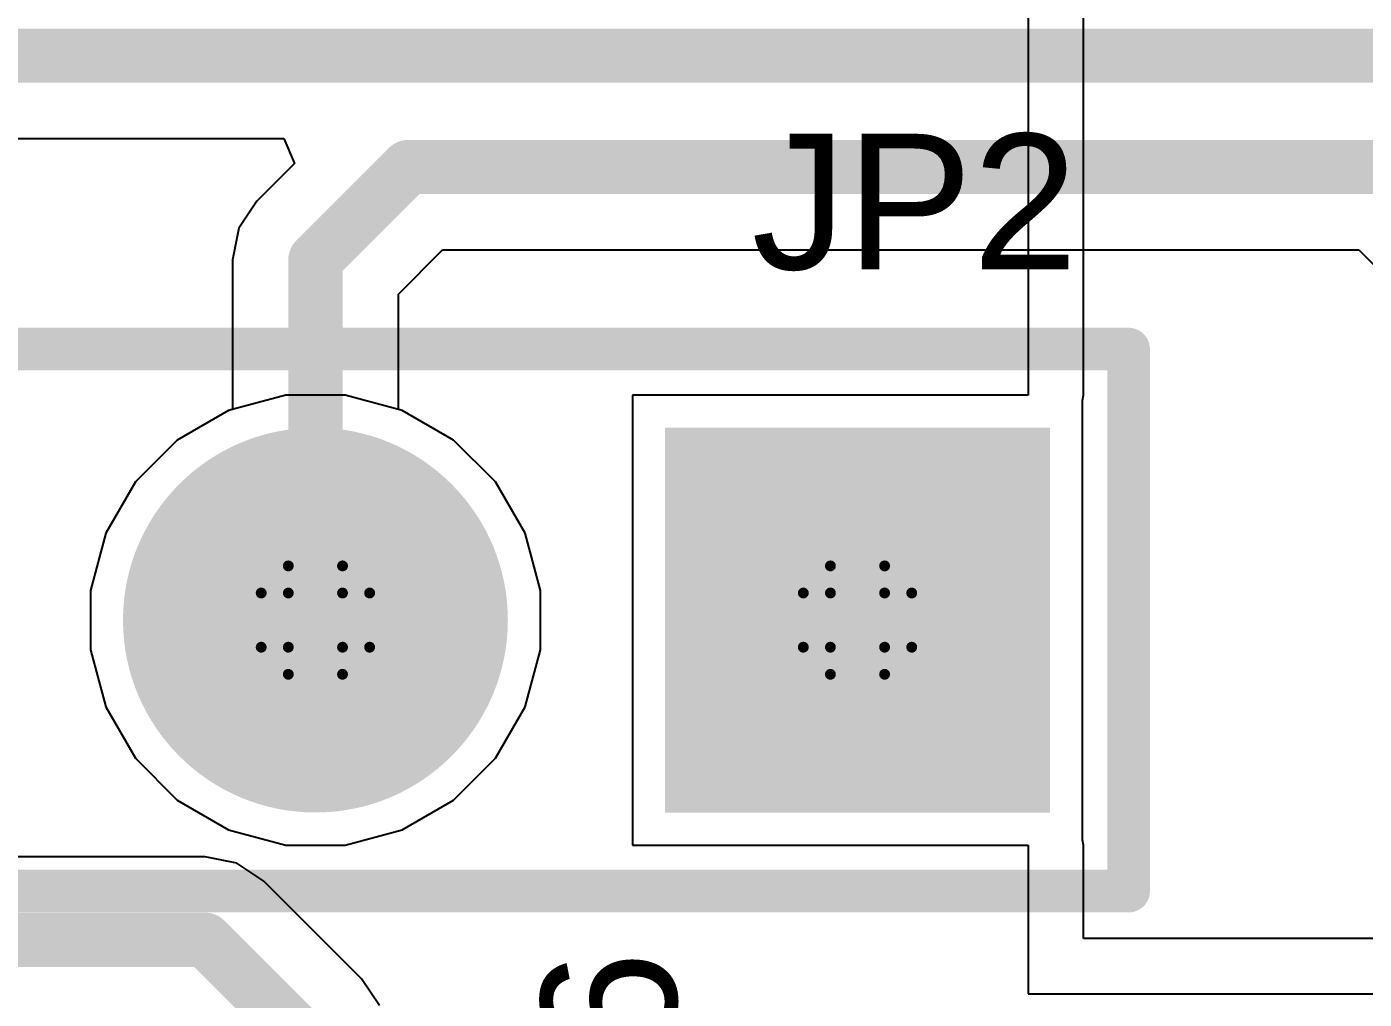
# Model space of a CAD drawing. Header units: inches. Extents: x -13 to 366, y -4 to 120.
# Drawn here: x 9.75 to 16.02, y 7.59 to 12.15 of the extents above; entities that cross this region are included whole.
import ezdxf

# ---------------------------------------------------------------- set-up
doc = ezdxf.new("R2010")
doc.units = ezdxf.units.IN
for name, color, linetype in [('Bottom Layer', 5, 'Continuous'), ('Bottom Solder', 6, 'Continuous'), ('Drill Drawing', 1, 'Continuous'), ('GND', 16, 'Continuous'), ('Multi-Layer', 9, 'Continuous'), ('Pad Holes', 156, 'Continuous'), ('POWER', 76, 'Continuous'), ('Top Layer', 1, 'Continuous'), ('Top Overlay', 2, 'Continuous'), ('Top Solder', 216, 'Continuous')]:
    doc.layers.add(name, color=color, linetype=linetype)
doc.styles.add('Arial', font='', dxfattribs={"height": 0.2})
doc.styles.get('Arial').set_extended_font_data('Arial')

# ---------------------------------------------------------------- blocks, each defined once
blk = doc.blocks.new('HDR1X4__25')
at = {"layer": 'Bottom Layer'}
blk.add_hatch(color=5, dxfattribs=at).paths.add_polyline_path([(-0.8, 0.8), (0.8, 0.8), (0.8, -0.8), (-0.8, -0.8)])
h = blk.add_hatch(color=5, dxfattribs=at)
edge = h.paths.add_edge_path()
edge.add_arc((2.54, 0), 0.8, 0, 360)
at = {"layer": 'Bottom Solder'}
blk.add_hatch(color=6, dxfattribs=at).paths.add_polyline_path([(-0.9016, 0.9016), (0.9016, 0.9016), (0.9016, -0.9016), (-0.9016, -0.9016)])
h = blk.add_hatch(color=6, dxfattribs=at)
edge = h.paths.add_edge_path()
edge.add_arc((2.54, 0), 0.9016, 0, 360)
at = {"layer": 'GND'}
blk.add_hatch(color=16, dxfattribs=at).paths.add_polyline_path([(-0.8, 0.8), (0.8, 0.8), (0.8, -0.8), (-0.8, -0.8)])
h = blk.add_hatch(color=16, dxfattribs=at)
edge = h.paths.add_edge_path()
edge.add_arc((2.54, 0), 0.8, 0, 360)
at = {"layer": 'Multi-Layer'}
blk.add_hatch(color=9, dxfattribs=at).paths.add_polyline_path([(-0.8, 0.8), (0.8, 0.8), (0.8, -0.8), (-0.8, -0.8)])
h = blk.add_hatch(color=9, dxfattribs=at)
edge = h.paths.add_edge_path()
edge.add_arc((2.54, 0), 0.8, 0, 360)
at = {"layer": 'Pad Holes'}
h = blk.add_hatch(color=7, dxfattribs=at)
edge = h.paths.add_edge_path()
edge.add_arc((0, 0), 0.475, 0, 360)
h = blk.add_hatch(color=7, dxfattribs=at)
edge = h.paths.add_edge_path()
edge.add_arc((2.54, 0), 0.475, 0, 360)
at = {"layer": 'POWER'}
blk.add_hatch(color=76, dxfattribs=at).paths.add_polyline_path([(-0.8, 0.8), (0.8, 0.8), (0.8, -0.8), (-0.8, -0.8)])
h = blk.add_hatch(color=76, dxfattribs=at)
edge = h.paths.add_edge_path()
edge.add_arc((2.54, 0), 0.8, 0, 360)
at = {"layer": 'Top Layer'}
blk.add_hatch(color=1, dxfattribs=at).paths.add_polyline_path([(-0.8, 0.8), (0.8, 0.8), (0.8, -0.8), (-0.8, -0.8)])
h = blk.add_hatch(color=1, dxfattribs=at)
edge = h.paths.add_edge_path()
edge.add_arc((2.54, 0), 0.8, 0, 360)
at = {"layer": 'Top Solder'}
blk.add_hatch(color=216, dxfattribs=at).paths.add_polyline_path([(-0.9016, 0.9016), (0.9016, 0.9016), (0.9016, -0.9016), (-0.9016, -0.9016)])
h = blk.add_hatch(color=216, dxfattribs=at)
edge = h.paths.add_edge_path()
edge.add_arc((2.54, 0), 0.9016, 0, 360)
at = {"layer": 'Top Overlay'}
for points in [[(-1.27, 1.27, 0.2, 0.2, 0), (-1.27, -1.27, 0.2, 0.2, 0)], [(8.89, 1.27, 0.2, 0.2, 0), (-1.27, 1.27, 0.2, 0.2, 0)], [(8.89, -1.27, 0.2, 0.2, 0), (-1.27, -1.27, 0.2, 0.2, 0)]]:
    blk.add_lwpolyline(points, format="xyseb", dxfattribs=at)
for points in [[(-1.32, 1.27, 0.1, 0.1, 1), (-1.22, 1.27, 0.1, 0.1, 1)], [(-1.32, 1.27, 0.1, 0.1, 1), (-1.22, 1.27, 0.1, 0.1, 1)], [(-1.32, -1.27, 0.1, 0.1, 1), (-1.22, -1.27, 0.1, 0.1, 1)], [(-1.32, -1.27, 0.1, 0.1, 1), (-1.22, -1.27, 0.1, 0.1, 1)]]:
    blk.add_lwpolyline(points, format="xyseb", close=True, dxfattribs=at)

msp = doc.modelspace()

# ---------------------------------------------------------------- linework, layer by layer
at = {"layer": 'Bottom Layer'}
for p, q in [((9.4038, 11.6224), (10.9557, 11.6224)), ((10.9557, 11.6224), (11.0043, 11.5051)), ((11.0043, 11.5051), (10.8283, 11.3291)), ((10.8283, 11.3291), (10.7441, 11.2031)), ((10.7441, 11.2031), (10.7145, 11.0544)), ((11.4915, 10.8935), (11.6989, 11.101)), ((11.6989, 11.101), (15.9916, 11.101)), ((15.9916, 11.101), (16.7848, 10.3078)), ((10.7145, 11.0544), (10.7145, 10.3531)), ((11.4915, 10.3531), (11.4915, 10.8935)), ((10.6962, 10.3482), (10.4558, 10.2094)), ((10.7145, 10.3531), (10.6962, 10.3482)), ((11.5098, 10.3482), (11.4915, 10.3531)), ((11.7502, 10.2094), (11.5098, 10.3482)), ((10.4558, 10.2094), (10.2596, 10.0132)), ((11.9464, 10.0132), (11.7502, 10.2094)), ((10.2596, 10.0132), (10.1208, 9.7728)), ((12.0852, 9.7728), (11.9464, 10.0132)), ((10.1208, 9.7728), (10.049, 9.5048)), ((12.157, 9.5048), (12.0852, 9.7728)), ((10.049, 9.5048), (10.049, 9.2272)), ((12.157, 9.2272), (12.157, 9.5048)), ((10.049, 9.2272), (10.1208, 8.9592)), ((12.0852, 8.9592), (12.157, 9.2272)), ((10.1208, 8.9592), (10.2596, 8.7188)), ((11.9464, 8.7188), (12.0852, 8.9592)), ((10.2596, 8.7188), (10.4558, 8.5226)), ((11.7502, 8.5226), (11.9464, 8.7188)), ((10.4558, 8.5226), (10.6962, 8.3838)), ((11.5098, 8.3838), (11.7502, 8.5226)), ((10.6962, 8.3838), (10.9642, 8.312)), ((11.2418, 8.312), (11.5098, 8.3838)), ((10.9642, 8.312), (11.2418, 8.312)), ((10.5862, 8.2566), (8.9857, 8.2566)), ((10.7348, 8.227), (10.5862, 8.2566)), ((10.8609, 8.1428), (10.7348, 8.227)), ((11.3183, 7.6854), (10.8609, 8.1428)), ((11.4025, 7.5594), (11.3183, 7.6854))]:
    msp.add_line(p, q, dxfattribs=at)
for points in [[(9.2429, 12.0109, 0.254, 0.254, 0), (16.3547, 12.0109, 0.254, 0.254, 0)], [(11.103, 11.0544, 0.254, 0.254, 0), (11.538, 11.4895, 0.254, 0.254, 0)], [(11.538, 11.4895, 0.254, 0.254, 0), (16.1525, 11.4895, 0.254, 0.254, 0)], [(11.103, 9.366, 0.254, 0.254, 0), (11.103, 11.0544, 0.254, 0.254, 0)], [(5.5151, 7.8681, 0.254, 0.254, 0), (10.5862, 7.8681, 0.254, 0.254, 0)], [(10.5862, 7.8681, 0.254, 0.254, 0), (11.0436, 7.4107, 0.254, 0.254, 0)]]:
    msp.add_lwpolyline(points, format="xyseb", dxfattribs=at)
for points in [[(11.4745, 11.4895, 0.127, 0.127, 1), (11.6015, 11.4895, 0.127, 0.127, 1)], [(11.4745, 11.4895, 0.127, 0.127, 1), (11.6015, 11.4895, 0.127, 0.127, 1)], [(11.0395, 11.0544, 0.127, 0.127, 1), (11.1665, 11.0544, 0.127, 0.127, 1)], [(11.0395, 11.0544, 0.127, 0.127, 1), (11.1665, 11.0544, 0.127, 0.127, 1)], [(11.0395, 9.366, 0.127, 0.127, 1), (11.1665, 9.366, 0.127, 0.127, 1)], [(10.5227, 7.8681, 0.127, 0.127, 1), (10.6497, 7.8681, 0.127, 0.127, 1)], [(10.5227, 7.8681, 0.127, 0.127, 1), (10.6497, 7.8681, 0.127, 0.127, 1)]]:
    msp.add_lwpolyline(points, format="xyseb", close=True, dxfattribs=at)
at = {"layer": 'Drill Drawing'}
for points in [[(10.976, 9.493, 0.0508, 0.0508, 0), (10.976, 9.62, 0.0508, 0.0508, 0)], [(10.976, 9.62, 0.0508, 0.0508, 0), (11.23, 9.62, 0.0508, 0.0508, 0)], [(11.23, 9.493, 0.0508, 0.0508, 0), (11.23, 9.62, 0.0508, 0.0508, 0)], [(13.516, 9.493, 0.0508, 0.0508, 0), (13.516, 9.62, 0.0508, 0.0508, 0)], [(13.516, 9.62, 0.0508, 0.0508, 0), (13.77, 9.62, 0.0508, 0.0508, 0)], [(13.77, 9.493, 0.0508, 0.0508, 0), (13.77, 9.62, 0.0508, 0.0508, 0)], [(10.849, 9.239, 0.0508, 0.0508, 0), (10.849, 9.493, 0.0508, 0.0508, 0)], [(10.849, 9.493, 0.0508, 0.0508, 0), (10.976, 9.493, 0.0508, 0.0508, 0)], [(11.23, 9.493, 0.0508, 0.0508, 0), (11.357, 9.493, 0.0508, 0.0508, 0)], [(11.357, 9.239, 0.0508, 0.0508, 0), (11.357, 9.493, 0.0508, 0.0508, 0)], [(13.389, 9.239, 0.0508, 0.0508, 0), (13.389, 9.493, 0.0508, 0.0508, 0)], [(13.389, 9.493, 0.0508, 0.0508, 0), (13.516, 9.493, 0.0508, 0.0508, 0)], [(13.77, 9.493, 0.0508, 0.0508, 0), (13.897, 9.493, 0.0508, 0.0508, 0)], [(13.897, 9.239, 0.0508, 0.0508, 0), (13.897, 9.493, 0.0508, 0.0508, 0)], [(10.849, 9.239, 0.0508, 0.0508, 0), (10.976, 9.239, 0.0508, 0.0508, 0)], [(10.976, 9.112, 0.0508, 0.0508, 0), (10.976, 9.239, 0.0508, 0.0508, 0)], [(11.23, 9.239, 0.0508, 0.0508, 0), (11.357, 9.239, 0.0508, 0.0508, 0)], [(11.23, 9.112, 0.0508, 0.0508, 0), (11.23, 9.239, 0.0508, 0.0508, 0)], [(13.389, 9.239, 0.0508, 0.0508, 0), (13.516, 9.239, 0.0508, 0.0508, 0)], [(13.516, 9.112, 0.0508, 0.0508, 0), (13.516, 9.239, 0.0508, 0.0508, 0)], [(13.77, 9.239, 0.0508, 0.0508, 0), (13.897, 9.239, 0.0508, 0.0508, 0)], [(13.77, 9.112, 0.0508, 0.0508, 0), (13.77, 9.239, 0.0508, 0.0508, 0)], [(10.976, 9.112, 0.0508, 0.0508, 0), (11.23, 9.112, 0.0508, 0.0508, 0)], [(13.516, 9.112, 0.0508, 0.0508, 0), (13.77, 9.112, 0.0508, 0.0508, 0)]]:
    msp.add_lwpolyline(points, format="xyseb", dxfattribs=at)
for points in [[(10.9633, 9.62, 0.0254, 0.0254, 1), (10.9887, 9.62, 0.0254, 0.0254, 1)], [(10.9633, 9.62, 0.0254, 0.0254, 1), (10.9887, 9.62, 0.0254, 0.0254, 1)], [(11.2173, 9.62, 0.0254, 0.0254, 1), (11.2427, 9.62, 0.0254, 0.0254, 1)], [(11.2173, 9.62, 0.0254, 0.0254, 1), (11.2427, 9.62, 0.0254, 0.0254, 1)], [(13.5033, 9.62, 0.0254, 0.0254, 1), (13.5287, 9.62, 0.0254, 0.0254, 1)], [(13.5033, 9.62, 0.0254, 0.0254, 1), (13.5287, 9.62, 0.0254, 0.0254, 1)], [(13.7573, 9.62, 0.0254, 0.0254, 1), (13.7827, 9.62, 0.0254, 0.0254, 1)], [(13.7573, 9.62, 0.0254, 0.0254, 1), (13.7827, 9.62, 0.0254, 0.0254, 1)], [(10.8363, 9.493, 0.0254, 0.0254, 1), (10.8617, 9.493, 0.0254, 0.0254, 1)], [(10.8363, 9.493, 0.0254, 0.0254, 1), (10.8617, 9.493, 0.0254, 0.0254, 1)], [(10.9633, 9.493, 0.0254, 0.0254, 1), (10.9887, 9.493, 0.0254, 0.0254, 1)], [(10.9633, 9.493, 0.0254, 0.0254, 1), (10.9887, 9.493, 0.0254, 0.0254, 1)], [(11.2173, 9.493, 0.0254, 0.0254, 1), (11.2427, 9.493, 0.0254, 0.0254, 1)], [(11.2173, 9.493, 0.0254, 0.0254, 1), (11.2427, 9.493, 0.0254, 0.0254, 1)], [(11.3443, 9.493, 0.0254, 0.0254, 1), (11.3697, 9.493, 0.0254, 0.0254, 1)], [(11.3443, 9.493, 0.0254, 0.0254, 1), (11.3697, 9.493, 0.0254, 0.0254, 1)], [(13.3763, 9.493, 0.0254, 0.0254, 1), (13.4017, 9.493, 0.0254, 0.0254, 1)], [(13.3763, 9.493, 0.0254, 0.0254, 1), (13.4017, 9.493, 0.0254, 0.0254, 1)], [(13.5033, 9.493, 0.0254, 0.0254, 1), (13.5287, 9.493, 0.0254, 0.0254, 1)], [(13.5033, 9.493, 0.0254, 0.0254, 1), (13.5287, 9.493, 0.0254, 0.0254, 1)], [(13.7573, 9.493, 0.0254, 0.0254, 1), (13.7827, 9.493, 0.0254, 0.0254, 1)], [(13.7573, 9.493, 0.0254, 0.0254, 1), (13.7827, 9.493, 0.0254, 0.0254, 1)], [(13.8843, 9.493, 0.0254, 0.0254, 1), (13.9097, 9.493, 0.0254, 0.0254, 1)], [(13.8843, 9.493, 0.0254, 0.0254, 1), (13.9097, 9.493, 0.0254, 0.0254, 1)], [(10.8363, 9.239, 0.0254, 0.0254, 1), (10.8617, 9.239, 0.0254, 0.0254, 1)], [(10.8363, 9.239, 0.0254, 0.0254, 1), (10.8617, 9.239, 0.0254, 0.0254, 1)], [(10.9633, 9.239, 0.0254, 0.0254, 1), (10.9887, 9.239, 0.0254, 0.0254, 1)], [(10.9633, 9.239, 0.0254, 0.0254, 1), (10.9887, 9.239, 0.0254, 0.0254, 1)], [(11.2173, 9.239, 0.0254, 0.0254, 1), (11.2427, 9.239, 0.0254, 0.0254, 1)], [(11.2173, 9.239, 0.0254, 0.0254, 1), (11.2427, 9.239, 0.0254, 0.0254, 1)], [(11.3443, 9.239, 0.0254, 0.0254, 1), (11.3697, 9.239, 0.0254, 0.0254, 1)], [(11.3443, 9.239, 0.0254, 0.0254, 1), (11.3697, 9.239, 0.0254, 0.0254, 1)], [(13.3763, 9.239, 0.0254, 0.0254, 1), (13.4017, 9.239, 0.0254, 0.0254, 1)], [(13.3763, 9.239, 0.0254, 0.0254, 1), (13.4017, 9.239, 0.0254, 0.0254, 1)], [(13.5033, 9.239, 0.0254, 0.0254, 1), (13.5287, 9.239, 0.0254, 0.0254, 1)], [(13.5033, 9.239, 0.0254, 0.0254, 1), (13.5287, 9.239, 0.0254, 0.0254, 1)], [(13.7573, 9.239, 0.0254, 0.0254, 1), (13.7827, 9.239, 0.0254, 0.0254, 1)], [(13.7573, 9.239, 0.0254, 0.0254, 1), (13.7827, 9.239, 0.0254, 0.0254, 1)], [(13.8843, 9.239, 0.0254, 0.0254, 1), (13.9097, 9.239, 0.0254, 0.0254, 1)], [(13.8843, 9.239, 0.0254, 0.0254, 1), (13.9097, 9.239, 0.0254, 0.0254, 1)], [(10.9633, 9.112, 0.0254, 0.0254, 1), (10.9887, 9.112, 0.0254, 0.0254, 1)], [(10.9633, 9.112, 0.0254, 0.0254, 1), (10.9887, 9.112, 0.0254, 0.0254, 1)], [(11.2173, 9.112, 0.0254, 0.0254, 1), (11.2427, 9.112, 0.0254, 0.0254, 1)], [(11.2173, 9.112, 0.0254, 0.0254, 1), (11.2427, 9.112, 0.0254, 0.0254, 1)], [(13.5033, 9.112, 0.0254, 0.0254, 1), (13.5287, 9.112, 0.0254, 0.0254, 1)], [(13.5033, 9.112, 0.0254, 0.0254, 1), (13.5287, 9.112, 0.0254, 0.0254, 1)], [(13.7573, 9.112, 0.0254, 0.0254, 1), (13.7827, 9.112, 0.0254, 0.0254, 1)], [(13.7573, 9.112, 0.0254, 0.0254, 1), (13.7827, 9.112, 0.0254, 0.0254, 1)]]:
    msp.add_lwpolyline(points, format="xyseb", close=True, dxfattribs=at)
at = {"layer": 'GND'}
for p, q in [((10.9642, 10.42), (10.6962, 10.3482)), ((11.2418, 10.42), (10.9642, 10.42)), ((11.5098, 10.3482), (11.2418, 10.42)), ((10.6962, 10.3482), (10.4558, 10.2094)), ((11.7502, 10.2094), (11.5098, 10.3482)), ((10.4558, 10.2094), (10.2596, 10.0132)), ((11.9464, 10.0132), (11.7502, 10.2094)), ((10.2596, 10.0132), (10.1208, 9.7728)), ((12.0852, 9.7728), (11.9464, 10.0132)), ((10.1208, 9.7728), (10.049, 9.5048)), ((12.157, 9.5048), (12.0852, 9.7728)), ((10.049, 9.5048), (10.049, 9.2272)), ((12.157, 9.2272), (12.157, 9.5048)), ((10.049, 9.2272), (10.1208, 8.9592)), ((12.0852, 8.9592), (12.157, 9.2272)), ((10.1208, 8.9592), (10.2596, 8.7188)), ((11.9464, 8.7188), (12.0852, 8.9592)), ((10.2596, 8.7188), (10.4558, 8.5226)), ((11.7502, 8.5226), (11.9464, 8.7188)), ((10.4558, 8.5226), (10.6962, 8.3838)), ((11.5098, 8.3838), (11.7502, 8.5226)), ((10.6962, 8.3838), (10.9642, 8.312)), ((11.2418, 8.312), (11.5098, 8.3838)), ((10.9642, 8.312), (11.2418, 8.312))]:
    msp.add_line(p, q, dxfattribs=at)
at = {"layer": 'POWER'}
for p, q in [((14.443, 28.659), (14.443, 10.42)), ((14.702, 10.42), (14.702, 28.659)), ((10.9642, 10.42), (10.6962, 10.3482)), ((11.2418, 10.42), (10.9642, 10.42)), ((11.5098, 10.3482), (11.2418, 10.42)), ((14.443, 10.42), (12.589, 10.42)), ((12.589, 10.42), (12.589, 8.312)), ((14.697, 10.395), (14.702, 10.42)), ((10.6962, 10.3482), (10.4558, 10.2094)), ((11.7502, 10.2094), (11.5098, 10.3482)), ((14.697, 8.337), (14.697, 10.395)), ((10.4558, 10.2094), (10.2596, 10.0132)), ((11.9464, 10.0132), (11.7502, 10.2094)), ((10.2596, 10.0132), (10.1208, 9.7728)), ((12.0852, 9.7728), (11.9464, 10.0132)), ((10.1208, 9.7728), (10.049, 9.5048)), ((12.157, 9.5048), (12.0852, 9.7728)), ((10.049, 9.5048), (10.049, 9.2272)), ((12.157, 9.2272), (12.157, 9.5048)), ((10.049, 9.2272), (10.1208, 8.9592)), ((12.0852, 8.9592), (12.157, 9.2272)), ((10.1208, 8.9592), (10.2596, 8.7188)), ((11.9464, 8.7188), (12.0852, 8.9592)), ((10.2596, 8.7188), (10.4558, 8.5226)), ((11.7502, 8.5226), (11.9464, 8.7188)), ((10.4558, 8.5226), (10.6962, 8.3838)), ((11.5098, 8.3838), (11.7502, 8.5226)), ((10.6962, 8.3838), (10.9642, 8.312)), ((11.2418, 8.312), (11.5098, 8.3838)), ((14.702, 8.312), (14.697, 8.337)), ((10.9642, 8.312), (11.2418, 8.312)), ((12.589, 8.312), (14.443, 8.312)), ((14.443, 8.312), (14.443, 7.6153)), ((14.702, 7.8743), (14.702, 8.312)), ((19.1977, 7.8743), (14.702, 7.8743)), ((14.443, 7.6153), (19.1977, 7.6153))]:
    msp.add_line(p, q, dxfattribs=at)
at = {"layer": 'Top Layer'}
for p, q in [((10.9642, 10.42), (10.6962, 10.3482)), ((11.2418, 10.42), (10.9642, 10.42)), ((11.5098, 10.3482), (11.2418, 10.42)), ((10.6962, 10.3482), (10.4558, 10.2094)), ((11.7502, 10.2094), (11.5098, 10.3482)), ((10.4558, 10.2094), (10.2596, 10.0132)), ((11.9464, 10.0132), (11.7502, 10.2094)), ((10.2596, 10.0132), (10.1208, 9.7728)), ((12.0852, 9.7728), (11.9464, 10.0132)), ((10.1208, 9.7728), (10.049, 9.5048)), ((12.157, 9.5048), (12.0852, 9.7728)), ((10.049, 9.5048), (10.049, 9.2272)), ((12.157, 9.2272), (12.157, 9.5048)), ((10.049, 9.2272), (10.1208, 8.9592)), ((12.0852, 8.9592), (12.157, 9.2272)), ((10.1208, 8.9592), (10.2596, 8.7188)), ((11.9464, 8.7188), (12.0852, 8.9592)), ((10.2596, 8.7188), (10.4558, 8.5226)), ((11.7502, 8.5226), (11.9464, 8.7188)), ((10.4558, 8.5226), (10.6962, 8.3838)), ((11.5098, 8.3838), (11.7502, 8.5226)), ((10.6962, 8.3838), (10.9642, 8.312)), ((11.2418, 8.312), (11.5098, 8.3838)), ((10.9642, 8.312), (11.2418, 8.312))]:
    msp.add_line(p, q, dxfattribs=at)

# ---------------------------------------------------------------- block references
at = {"rotation": 180}
msp.add_blockref('HDR1X4__25', (13.643, 9.366), dxfattribs=at)

# ---------------------------------------------------------------- texts
at = {"layer": 'Top Overlay', "style": 'Arial'}
msp.add_text('JP2', height=0.635, dxfattribs=at).set_placement((13.1467, 11.0099))
msp.add_text('R6', height=0.635, rotation=90, dxfattribs=at).set_placement((12.7954, 6.681))

doc.saveas('drawing.dxf')
